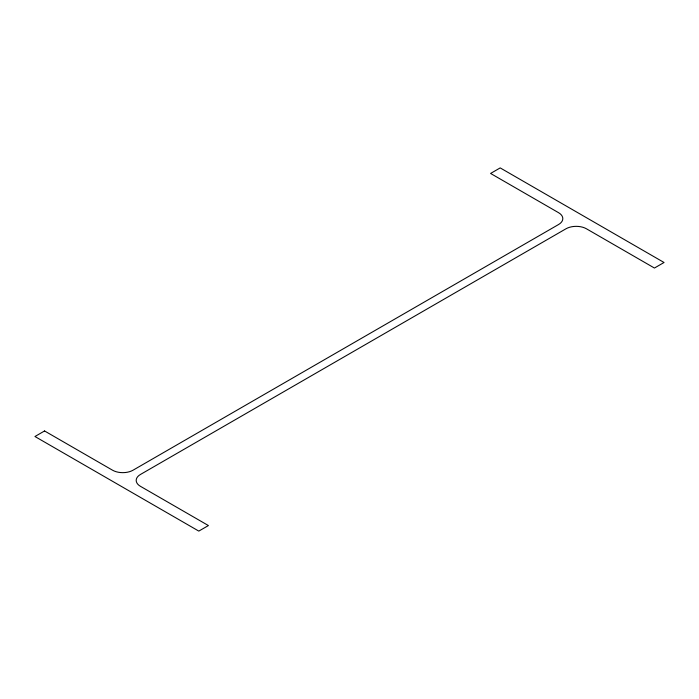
<?xml version="1.0" encoding="UTF-8"?>
<svg xmlns="http://www.w3.org/2000/svg" width="699" height="699" viewBox="0 0 699 699"><rect width="100%" height="100%" fill="white"/><g stroke="black" fill="none" stroke-linecap="round" stroke-linejoin="round"><path stroke-width="1.05" d="M44.561 430.96L34.95 436.508L198.804 531.1L208.416 525.552L140.429 486.303A14.487 8.362 0 0 1 140.429 474.481L565.972 228.791A14.487 8.362 0 0 1 586.452 228.791L654.439 268.04L664.05 262.492L500.196 167.9L490.584 173.448L558.571 212.697A14.487 8.362 0 0 1 558.571 224.519L133.028 470.209A14.487 8.362 0 0 1 112.548 470.209L44.561 430.96"/></g></svg>
